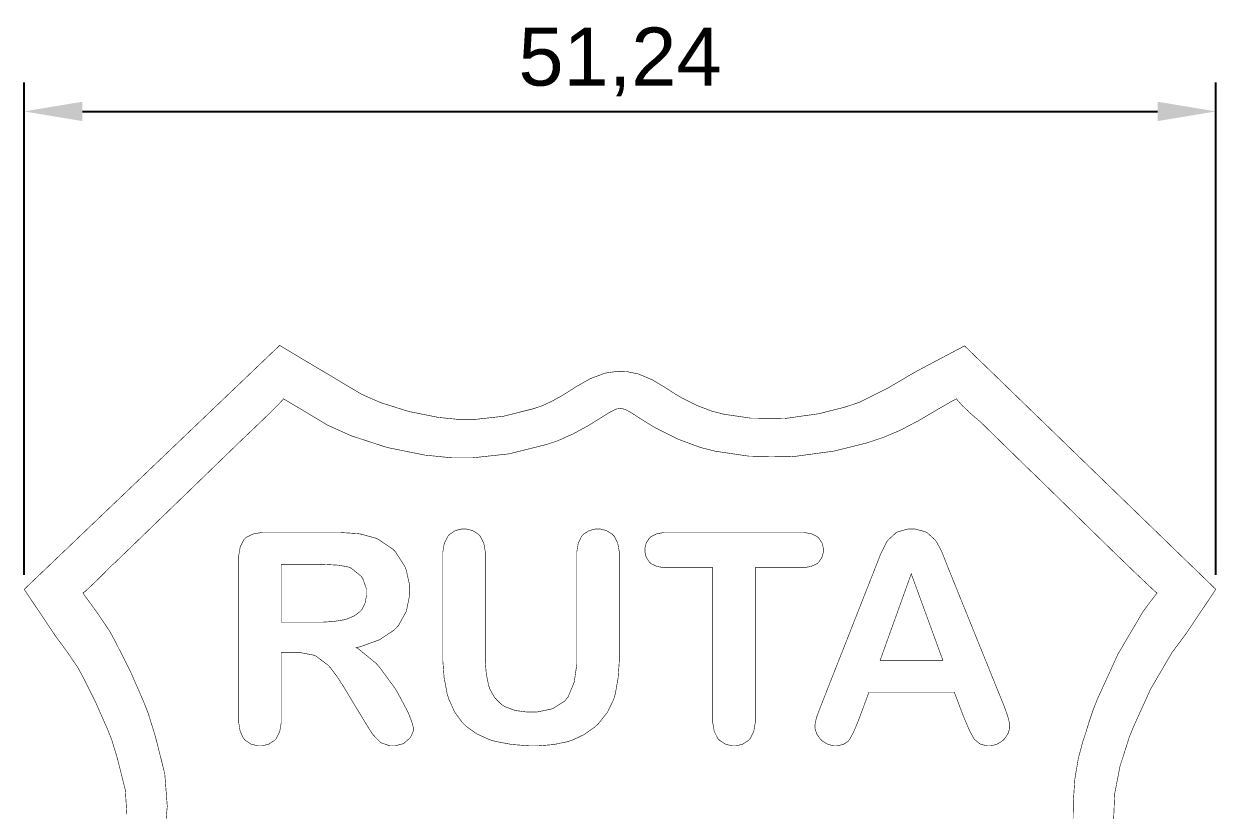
# Model space of a CAD drawing. Header units: millimetres. Extents: x -47 to 132, y -40 to 28.
# Drawn here: x -46.6 to 4.7, y -5.5 to 28.3 of the extents above; entities that cross this region are included whole.
import ezdxf

# ---------------------------------------------------------------- set-up
doc = ezdxf.new("R2010")
doc.units = ezdxf.units.MM
doc.styles.get("Standard").update_dxf_attribs({"font": 'arial.ttf'})
doc.dimstyles.new('ISO-25', dxfattribs={"dimtxt": 2.5, "dimasz": 2.5, "dimexe": 1.25, "dimexo": 0.625, "dimtad": 1, "dimtxsty": 'Standard', "dimcen": 2.5, "dimadec": 0, "dimazin": 0, "dimtfac": 1, "dimtmove": 0, "dimatfit": 3, "dimfxl": 1, "dimarcsym": 0})

# ---------------------------------------------------------------- blocks, each defined once
blk = doc.blocks.new('*D1')
at = {"color": 0, "lineweight": -2, "transparency": 16777216}
for p, q in [((-46.577, 4.609), (-46.577, 25.793)), ((4.659, 4.609), (4.659, 25.793)), ((-44.077, 24.543), (2.159, 24.543))]:
    blk.add_line(p, q, dxfattribs=at)
at = {"color": 0, "transparency": 16777216}
for points in [[(-44.077, 24.959), (-44.077, 24.126), (-46.577, 24.543)], [(2.159, 24.959), (2.159, 24.126), (4.659, 24.543)]]:
    blk.add_solid(points, dxfattribs=at)
at = {"layer": 'Defpoints', "color": 0, "transparency": 16777216}
for p in [(4.659, 24.543), (-46.577, 3.984), (4.659, 3.984)]:
    blk.add_point(p, dxfattribs=at)
at = {"color": 0, "transparency": 16777216, "insert": (-20.959, 26.67), "char_height": 2.5, "attachment_point": 5}
blk.add_mtext('51,24', dxfattribs=at)

msp = doc.modelspace()

# ---------------------------------------------------------------- linework, layer by layer
at = {"color": 0}
for points in [[(-42.165, -5.691, 0.0248, 0.0248, 0), (-42.229, -4.661, 0.0248, 0.0248, 0), (-42.31, -4.332, 0.0248, 0.0248, 0), (-42.351, -4.166, 0.0248, 0.0248, 0), (-42.564, -3.311, 0.0248, 0.0248, 0), (-42.821, -2.47, 0.0248, 0.0248, 0), (-42.884, -2.311, 0.0248, 0.0248, 0), (-42.983, -2.063, 0.0248, 0.0248, 0), (-43.5, -0.891, 0.0248, 0.0248, 0), (-44.074, 0.256, 0.0248, 0.0248, 0), (-44.201, 0.49, 0.0248, 0.0248, 0), (-44.274, 0.624, 0.0248, 0.0248, 0), (-44.732, 1.294, 0.0248, 0.0248, 0), (-45.216, 1.952, 0.0248, 0.0248, 0), (-45.302, 2.08, 0.0248, 0.0248, 0), (-46.577, 3.984, 0.0248, 0.0248, 0), (-35.595, 14.476, 0.0248, 0.0248, 0), (-32.302, 12.514, 0.0248, 0.0248, 0), (-32.055, 12.367, 0.0248, 0.0248, 0), (-31.257, 12.018, 0.0248, 0.0248, 0), (-30.034, 11.632, 0.0248, 0.0248, 0), (-28.774, 11.381, 0.0248, 0.0248, 0), (-27.906, 11.292, 0.0248, 0.0248, 0), (-27.616, 11.292, 0.0248, 0.0248, 0), (-27.208, 11.292, 0.0248, 0.0248, 0), (-25.983, 11.427, 0.0248, 0.0248, 0), (-24.687, 11.752, 0.0248, 0.0248, 0), (-24.401, 11.847, 0.0248, 0.0248, 0), (-24.324, 11.873, 0.0248, 0.0248, 0), (-23.901, 12.067, 0.0248, 0.0248, 0), (-23.492, 12.294, 0.0248, 0.0248, 0), (-23.423, 12.335, 0.0248, 0.0248, 0), (-23.271, 12.428, 0.0248, 0.0248, 0), (-22.821, 12.714, 0.0248, 0.0248, 0), (-22.231, 13.049, 0.0248, 0.0248, 0), (-21.6, 13.284, 0.0248, 0.0248, 0), (-21.054, 13.365, 0.0248, 0.0248, 0), (-20.873, 13.36, 0.0248, 0.0248, 0), (-20.698, 13.355, 0.0248, 0.0248, 0), (-20.175, 13.25, 0.0248, 0.0248, 0), (-19.577, 13, 0.0248, 0.0248, 0), (-19.018, 12.665, 0.0248, 0.0248, 0), (-18.586, 12.387, 0.0248, 0.0248, 0), (-18.438, 12.3, 0.0248, 0.0248, 0), (-18.32, 12.231, 0.0248, 0.0248, 0), (-17.672, 11.901, 0.0248, 0.0248, 0), (-16.994, 11.644, 0.0248, 0.0248, 0), (-16.86, 11.61, 0.0248, 0.0248, 0), (-16.489, 11.516, 0.0248, 0.0248, 0), (-15.346, 11.349, 0.0248, 0.0248, 0), (-13.87, 11.333, 0.0248, 0.0248, 0), (-12.405, 11.539, 0.0248, 0.0248, 0), (-11.287, 11.823, 0.0248, 0.0248, 0), (-10.924, 11.944, 0.0248, 0.0248, 0), (-10.658, 12.033, 0.0248, 0.0248, 0), (-9.417, 12.656, 0.0248, 0.0248, 0), (-8.214, 13.362, 0.0248, 0.0248, 0), (-7.968, 13.492, 0.0248, 0.0248, 0), (-6.143, 14.457, 0.0248, 0.0248, 0), (4.659, 3.984, 0.0248, 0.0248, 0), (4.659, 3.984, 0.0248, 0.0248, 0), (3.384, 2.08, 0.0248, 0.0248, 0), (3.352, 2.034, 0.0248, 0.0248, 0), (3.022, 1.595, 0.0248, 0.0248, 0), (2.989, 1.551, 0.0248, 0.0248, 0), (2.771, 1.256, 0.0248, 0.0248, 0), (1.853, -0.314, 0.0248, 0.0248, 0), (1.101, -1.972, 0.0248, 0.0248, 0), (0.966, -2.311, 0.0248, 0.0248, 0), (0.934, -2.392, 0.0248, 0.0248, 0), (0.667, -3.24, 0.0248, 0.0248, 0), (0.639, -3.324, 0.0248, 0.0248, 0), (0.547, -3.595, 0.0248, 0.0248, 0), (0.314, -4.8, 0.0248, 0.0248, 0), (0.265, -5.937, 0.0248, 0.0248, 0)], [(-1.475, -5.863, 0.0248, 0.0248, 0), (-1.463, -5.091, 0.0248, 0.0248, 0), (-1.4, -4.174, 0.0248, 0.0248, 0), (-1.248, -3.272, 0.0248, 0.0248, 0), (-1.048, -2.53, 0.0248, 0.0248, 0), (-0.967, -2.288, 0.0248, 0.0248, 0), (-0.931, -2.183, 0.0248, 0.0248, 0), (-0.783, -1.701, 0.0248, 0.0248, 0), (-0.626, -1.23, 0.0248, 0.0248, 0), (-0.587, -1.131, 0.0248, 0.0248, 0), (-0.429, -0.732, 0.0248, 0.0248, 0), (0.453, 1.198, 0.0248, 0.0248, 0), (1.532, 3.027, 0.0248, 0.0248, 0), (1.789, 3.374, 0.0248, 0.0248, 0), (1.818, 3.413, 0.0248, 0.0248, 0), (2.109, 3.794, 0.0248, 0.0248, 0), (2.134, 3.831, 0.0248, 0.0248, 0), (2.048, 3.889, 0.0248, 0.0248, 0), (1.82, 4.105, 0.0248, 0.0248, 0), (1.206, 4.686, 0.0248, 0.0248, 0), (0.389, 5.476, 0.0248, 0.0248, 0), (-0.533, 6.375, 0.0248, 0.0248, 0), (-1.462, 7.284, 0.0248, 0.0248, 0), (-2.299, 8.104, 0.0248, 0.0248, 0), (-2.947, 8.737, 0.0248, 0.0248, 0), (-3.215, 8.997, 0.0248, 0.0248, 0), (-3.307, 9.082, 0.0248, 0.0248, 0), (-3.31, 9.085, 0.0248, 0.0248, 0), (-3.372, 9.144, 0.0248, 0.0248, 0), (-3.375, 9.147, 0.0248, 0.0248, 0), (-5.401, 11.129, 0.0248, 0.0248, 0), (-5.454, 11.183, 0.0248, 0.0248, 0), (-5.687, 11.379, 0.0248, 0.0248, 0), (-5.919, 11.575, 0.0248, 0.0248, 0), (-5.971, 11.628, 0.0248, 0.0248, 0), (-6.019, 11.677, 0.0248, 0.0248, 0), (-6.248, 11.896, 0.0248, 0.0248, 0), (-6.453, 12.127, 0.0248, 0.0248, 0), (-6.488, 12.18, 0.0248, 0.0248, 0), (-6.704, 12.067, 0.0248, 0.0248, 0), (-7.336, 11.702, 0.0248, 0.0248, 0), (-8.114, 11.243, 0.0248, 0.0248, 0), (-8.929, 10.817, 0.0248, 0.0248, 0), (-9.643, 10.516, 0.0248, 0.0248, 0), (-9.887, 10.435, 0.0248, 0.0248, 0), (-10.34, 10.284, 0.0248, 0.0248, 0), (-11.733, 9.934, 0.0248, 0.0248, 0), (-13.569, 9.685, 0.0248, 0.0248, 0), (-15.421, 9.713, 0.0248, 0.0248, 0), (-16.853, 9.924, 0.0248, 0.0248, 0), (-17.318, 10.041, 0.0248, 0.0248, 0), (-17.509, 10.09, 0.0248, 0.0248, 0), (-18.469, 10.445, 0.0248, 0.0248, 0), (-19.39, 10.906, 0.0248, 0.0248, 0), (-19.561, 11.006, 0.0248, 0.0248, 0), (-19.694, 11.085, 0.0248, 0.0248, 0), (-20.086, 11.33, 0.0248, 0.0248, 0), (-20.453, 11.567, 0.0248, 0.0248, 0), (-20.715, 11.715, 0.0248, 0.0248, 0), (-20.923, 11.772, 0.0248, 0.0248, 0), (-21.131, 11.737, 0.0248, 0.0248, 0), (-21.391, 11.607, 0.0248, 0.0248, 0), (-21.754, 11.381, 0.0248, 0.0248, 0), (-22.144, 11.136, 0.0248, 0.0248, 0), (-22.274, 11.057, 0.0248, 0.0248, 0), (-22.375, 10.997, 0.0248, 0.0248, 0), (-22.987, 10.665, 0.0248, 0.0248, 0), (-23.639, 10.374, 0.0248, 0.0248, 0), (-23.757, 10.334, 0.0248, 0.0248, 0), (-24.113, 10.217, 0.0248, 0.0248, 0), (-25.732, 9.812, 0.0248, 0.0248, 0), (-27.291, 9.642, 0.0248, 0.0248, 0), (-27.81, 9.642, 0.0248, 0.0248, 0), (-28.197, 9.642, 0.0248, 0.0248, 0), (-29.357, 9.759, 0.0248, 0.0248, 0), (-30.975, 10.086, 0.0248, 0.0248, 0), (-32.518, 10.589, 0.0248, 0.0248, 0), (-33.526, 11.043, 0.0248, 0.0248, 0), (-33.839, 11.232, 0.0248, 0.0248, 0), (-35.43, 12.18, 0.0248, 0.0248, 0), (-35.456, 12.141, 0.0248, 0.0248, 0), (-35.554, 12.035, 0.0248, 0.0248, 0), (-35.78, 11.802, 0.0248, 0.0248, 0), (-36.078, 11.508, 0.0248, 0.0248, 0), (-36.416, 11.182, 0.0248, 0.0248, 0), (-36.764, 10.849, 0.0248, 0.0248, 0), (-37.09, 10.539, 0.0248, 0.0248, 0), (-37.363, 10.278, 0.0248, 0.0248, 0), (-37.506, 10.14, 0.0248, 0.0248, 0), (-37.552, 10.093, 0.0248, 0.0248, 0), (-42.677, 5.129, 0.0248, 0.0248, 0), (-42.788, 5.038, 0.0248, 0.0248, 0), (-43.363, 4.455, 0.0248, 0.0248, 0), (-43.941, 3.906, 0.0248, 0.0248, 0), (-44.052, 3.831, 0.0248, 0.0248, 0), (-44.052, 3.831, 0.0248, 0.0248, 0), (-43.953, 3.682, 0.0248, 0.0248, 0), (-43.41, 2.937, 0.0248, 0.0248, 0), (-42.893, 2.167, 0.0248, 0.0248, 0), (-42.805, 2.006, 0.0248, 0.0248, 0), (-42.649, 1.716, 0.0248, 0.0248, 0), (-42.014, 0.459, 0.0248, 0.0248, 0), (-41.452, -0.827, 0.0248, 0.0248, 0), (-41.331, -1.131, 0.0248, 0.0248, 0), (-41.256, -1.32, 0.0248, 0.0248, 0), (-40.948, -2.309, 0.0248, 0.0248, 0), (-40.692, -3.316, 0.0248, 0.0248, 0), (-40.642, -3.515, 0.0248, 0.0248, 0), (-40.533, -3.96, 0.0248, 0.0248, 0), (-40.426, -5.349, 0.0248, 0.0248, 0), (-40.593, -7.224, 0.0248, 0.0248, 0)]]:
    msp.add_lwpolyline(points, format="xyseb", dxfattribs=at)
for points in [[(-34.886, 1.261, 0.0248, 0.0248, 0), (-35.527, 1.261, 0.0248, 0.0248, 0), (-35.527, -1.634, 0.0248, 0.0248, 0), (-35.527, -1.758, 0.0248, 0.0248, 0), (-35.59, -2.13, 0.0248, 0.0248, 0), (-35.737, -2.43, 0.0248, 0.0248, 0), (-35.779, -2.476, 0.0248, 0.0248, 0), (-35.821, -2.52, 0.0248, 0.0248, 0), (-36.07, -2.679, 0.0248, 0.0248, 0), (-36.345, -2.747, 0.0248, 0.0248, 0), (-36.436, -2.747, 0.0248, 0.0248, 0), (-36.533, -2.747, 0.0248, 0.0248, 0), (-36.825, -2.676, 0.0248, 0.0248, 0), (-37.075, -2.51, 0.0248, 0.0248, 0), (-37.115, -2.463, 0.0248, 0.0248, 0), (-37.155, -2.416, 0.0248, 0.0248, 0), (-37.294, -2.114, 0.0248, 0.0248, 0), (-37.354, -1.754, 0.0248, 0.0248, 0), (-37.354, -1.634, 0.0248, 0.0248, 0), (-37.354, 5.309, 0.0248, 0.0248, 0), (-37.354, 5.437, 0.0248, 0.0248, 0), (-37.288, 5.818, 0.0248, 0.0248, 0), (-37.134, 6.12, 0.0248, 0.0248, 0), (-37.09, 6.164, 0.0248, 0.0248, 0), (-37.046, 6.208, 0.0248, 0.0248, 0), (-36.743, 6.363, 0.0248, 0.0248, 0), (-36.362, 6.429, 0.0248, 0.0248, 0), (-36.234, 6.429, 0.0248, 0.0248, 0), (-33.262, 6.429, 0.0248, 0.0248, 0), (-32.999, 6.429, 0.0248, 0.0248, 0), (-32.283, 6.385, 0.0248, 0.0248, 0), (-32.21, 6.376, 0.0248, 0.0248, 0), (-32.137, 6.368, 0.0248, 0.0248, 0), (-31.48, 6.191, 0.0248, 0.0248, 0), (-31.422, 6.164, 0.0248, 0.0248, 0), (-31.351, 6.134, 0.0248, 0.0248, 0), (-30.724, 5.709, 0.0248, 0.0248, 0), (-30.669, 5.654, 0.0248, 0.0248, 0), (-30.616, 5.598, 0.0248, 0.0248, 0), (-30.204, 4.954, 0.0248, 0.0248, 0), (-30.176, 4.881, 0.0248, 0.0248, 0), (-30.148, 4.807, 0.0248, 0.0248, 0), (-30.006, 4.161, 0.0248, 0.0248, 0), (-30.006, 3.946, 0.0248, 0.0248, 0), (-30.006, 3.719, 0.0248, 0.0248, 0), (-30.148, 3.039, 0.0248, 0.0248, 0), (-30.48, 2.433, 0.0248, 0.0248, 0), (-30.575, 2.332, 0.0248, 0.0248, 0), (-30.67, 2.232, 0.0248, 0.0248, 0), (-31.293, 1.818, 0.0248, 0.0248, 0), (-32.109, 1.52, 0.0248, 0.0248, 0), (-32.302, 1.477, 0.0248, 0.0248, 0), (-32.221, 1.434, 0.0248, 0.0248, 0), (-31.445, 0.799, 0.0248, 0.0248, 0), (-31.371, 0.715, 0.0248, 0.0248, 0), (-31.298, 0.631, 0.0248, 0.0248, 0), (-30.64, -0.264, 0.0248, 0.0248, 0), (-30.582, -0.358, 0.0248, 0.0248, 0), (-30.524, -0.453, 0.0248, 0.0248, 0), (-30.072, -1.309, 0.0248, 0.0248, 0), (-30.039, -1.386, 0.0248, 0.0248, 0), (-30.008, -1.461, 0.0248, 0.0248, 0), (-29.895, -1.772, 0.0248, 0.0248, 0), (-29.846, -1.954, 0.0248, 0.0248, 0), (-29.846, -2.016, 0.0248, 0.0248, 0), (-29.846, -2.104, 0.0248, 0.0248, 0), (-29.941, -2.339, 0.0248, 0.0248, 0), (-29.96, -2.369, 0.0248, 0.0248, 0), (-29.979, -2.398, 0.0248, 0.0248, 0), (-30.238, -2.629, 0.0248, 0.0248, 0), (-30.271, -2.646, 0.0248, 0.0248, 0), (-30.303, -2.663, 0.0248, 0.0248, 0), (-30.62, -2.747, 0.0248, 0.0248, 0), (-30.726, -2.747, 0.0248, 0.0248, 0), (-30.855, -2.747, 0.0248, 0.0248, 0), (-31.208, -2.626, 0.0248, 0.0248, 0), (-31.243, -2.602, 0.0248, 0.0248, 0), (-31.278, -2.578, 0.0248, 0.0248, 0), (-31.577, -2.273, 0.0248, 0.0248, 0), (-31.602, -2.236, 0.0248, 0.0248, 0), (-31.628, -2.2, 0.0248, 0.0248, 0), (-31.781, -1.963, 0.0248, 0.0248, 0), (-31.969, -1.656, 0.0248, 0.0248, 0), (-32.012, -1.585, 0.0248, 0.0248, 0), (-32.745, -0.367, 0.0248, 0.0248, 0), (-32.811, -0.255, 0.0248, 0.0248, 0), (-33.119, 0.222, 0.0248, 0.0248, 0), (-33.397, 0.594, 0.0248, 0.0248, 0), (-33.449, 0.652, 0.0248, 0.0248, 0), (-33.501, 0.711, 0.0248, 0.0248, 0), (-34.028, 1.111, 0.0248, 0.0248, 0), (-34.081, 1.133, 0.0248, 0.0248, 0), (-34.134, 1.154, 0.0248, 0.0248, 0), (-34.698, 1.261, 0.0248, 0.0248, 0), (-34.886, 1.261, 0.0248, 0.0248, 0)], [(-28.577, 1.135, 0.0248, 0.0248, 0), (-28.577, 5.473, 0.0248, 0.0248, 0), (-28.577, 5.594, 0.0248, 0.0248, 0), (-28.515, 5.957, 0.0248, 0.0248, 0), (-28.369, 6.257, 0.0248, 0.0248, 0), (-28.327, 6.303, 0.0248, 0.0248, 0), (-28.286, 6.349, 0.0248, 0.0248, 0), (-28.039, 6.511, 0.0248, 0.0248, 0), (-27.764, 6.58, 0.0248, 0.0248, 0), (-27.672, 6.58, 0.0248, 0.0248, 0), (-27.577, 6.58, 0.0248, 0.0248, 0), (-27.293, 6.511, 0.0248, 0.0248, 0), (-27.041, 6.349, 0.0248, 0.0248, 0), (-27, 6.303, 0.0248, 0.0248, 0), (-26.959, 6.257, 0.0248, 0.0248, 0), (-26.813, 5.957, 0.0248, 0.0248, 0), (-26.75, 5.594, 0.0248, 0.0248, 0), (-26.75, 5.473, 0.0248, 0.0248, 0), (-26.75, 1.034, 0.0248, 0.0248, 0), (-26.75, 0.861, 0.0248, 0.0248, 0), (-26.707, 0.34, 0.0248, 0.0248, 0), (-26.608, -0.145, 0.0248, 0.0248, 0), (-26.58, -0.23, 0.0248, 0.0248, 0), (-26.552, -0.314, 0.0248, 0.0248, 0), (-26.346, -0.681, 0.0248, 0.0248, 0), (-26.053, -0.971, 0.0248, 0.0248, 0), (-25.981, -1.018, 0.0248, 0.0248, 0), (-25.909, -1.064, 0.0248, 0.0248, 0), (-25.464, -1.228, 0.0248, 0.0248, 0), (-24.947, -1.298, 0.0248, 0.0248, 0), (-24.775, -1.298, 0.0248, 0.0248, 0), (-24.547, -1.298, 0.0248, 0.0248, 0), (-23.861, -1.155, 0.0248, 0.0248, 0), (-23.335, -0.823, 0.0248, 0.0248, 0), (-23.26, -0.728, 0.0248, 0.0248, 0), (-23.186, -0.633, 0.0248, 0.0248, 0), (-22.928, -0.011, 0.0248, 0.0248, 0), (-22.817, 0.746, 0.0248, 0.0248, 0), (-22.817, 0.999, 0.0248, 0.0248, 0), (-22.817, 5.473, 0.0248, 0.0248, 0), (-22.817, 5.595, 0.0248, 0.0248, 0), (-22.756, 5.961, 0.0248, 0.0248, 0), (-22.613, 6.262, 0.0248, 0.0248, 0), (-22.572, 6.307, 0.0248, 0.0248, 0), (-22.531, 6.353, 0.0248, 0.0248, 0), (-22.284, 6.512, 0.0248, 0.0248, 0), (-22.005, 6.58, 0.0248, 0.0248, 0), (-21.911, 6.58, 0.0248, 0.0248, 0), (-21.819, 6.58, 0.0248, 0.0248, 0), (-21.54, 6.512, 0.0248, 0.0248, 0), (-21.289, 6.353, 0.0248, 0.0248, 0), (-21.246, 6.307, 0.0248, 0.0248, 0), (-21.204, 6.262, 0.0248, 0.0248, 0), (-21.054, 5.961, 0.0248, 0.0248, 0), (-20.989, 5.595, 0.0248, 0.0248, 0), (-20.989, 5.473, 0.0248, 0.0248, 0), (-20.989, 1.135, 0.0248, 0.0248, 0), (-20.989, 0.893, 0.0248, 0.0248, 0), (-21.041, 0.164, 0.0248, 0.0248, 0), (-21.161, -0.513, 0.0248, 0.0248, 0), (-21.195, -0.632, 0.0248, 0.0248, 0), (-21.23, -0.75, 0.0248, 0.0248, 0), (-21.494, -1.296, 0.0248, 0.0248, 0), (-21.879, -1.786, 0.0248, 0.0248, 0), (-21.975, -1.875, 0.0248, 0.0248, 0), (-22.057, -1.951, 0.0248, 0.0248, 0), (-22.507, -2.267, 0.0248, 0.0248, 0), (-23.011, -2.504, 0.0248, 0.0248, 0), (-23.12, -2.539, 0.0248, 0.0248, 0), (-23.229, -2.574, 0.0248, 0.0248, 0), (-23.827, -2.695, 0.0248, 0.0248, 0), (-24.441, -2.747, 0.0248, 0.0248, 0), (-24.645, -2.747, 0.0248, 0.0248, 0), (-24.887, -2.747, 0.0248, 0.0248, 0), (-25.613, -2.69, 0.0248, 0.0248, 0), (-26.312, -2.559, 0.0248, 0.0248, 0), (-26.437, -2.522, 0.0248, 0.0248, 0), (-26.562, -2.485, 0.0248, 0.0248, 0), (-27.117, -2.236, 0.0248, 0.0248, 0), (-27.58, -1.905, 0.0248, 0.0248, 0), (-27.659, -1.827, 0.0248, 0.0248, 0), (-27.739, -1.748, 0.0248, 0.0248, 0), (-28.072, -1.29, 0.0248, 0.0248, 0), (-28.32, -0.743, 0.0248, 0.0248, 0), (-28.357, -0.621, 0.0248, 0.0248, 0), (-28.394, -0.499, 0.0248, 0.0248, 0), (-28.522, 0.186, 0.0248, 0.0248, 0), (-28.577, 0.899, 0.0248, 0.0248, 0), (-28.577, 1.135, 0.0248, 0.0248, 0)], [(-13.15, 4.917, 0.0248, 0.0248, 0), (-15.143, 4.917, 0.0248, 0.0248, 0), (-15.143, -1.634, 0.0248, 0.0248, 0), (-15.143, -1.757, 0.0248, 0.0248, 0), (-15.207, -2.127, 0.0248, 0.0248, 0), (-15.355, -2.428, 0.0248, 0.0248, 0), (-15.398, -2.474, 0.0248, 0.0248, 0), (-15.44, -2.519, 0.0248, 0.0248, 0), (-15.688, -2.679, 0.0248, 0.0248, 0), (-15.96, -2.747, 0.0248, 0.0248, 0), (-16.051, -2.747, 0.0248, 0.0248, 0), (-16.144, -2.747, 0.0248, 0.0248, 0), (-16.421, -2.678, 0.0248, 0.0248, 0), (-16.672, -2.516, 0.0248, 0.0248, 0), (-16.715, -2.47, 0.0248, 0.0248, 0), (-16.758, -2.423, 0.0248, 0.0248, 0), (-16.907, -2.123, 0.0248, 0.0248, 0), (-16.971, -1.755, 0.0248, 0.0248, 0), (-16.971, -1.634, 0.0248, 0.0248, 0), (-16.971, 4.917, 0.0248, 0.0248, 0), (-18.964, 4.917, 0.0248, 0.0248, 0), (-19.067, 4.917, 0.0248, 0.0248, 0), (-19.373, 4.969, 0.0248, 0.0248, 0), (-19.622, 5.088, 0.0248, 0.0248, 0), (-19.66, 5.123, 0.0248, 0.0248, 0), (-19.698, 5.157, 0.0248, 0.0248, 0), (-19.831, 5.364, 0.0248, 0.0248, 0), (-19.889, 5.594, 0.0248, 0.0248, 0), (-19.889, 5.67, 0.0248, 0.0248, 0), (-19.889, 5.749, 0.0248, 0.0248, 0), (-19.829, 5.984, 0.0248, 0.0248, 0), (-19.691, 6.191, 0.0248, 0.0248, 0), (-19.651, 6.225, 0.0248, 0.0248, 0), (-19.612, 6.259, 0.0248, 0.0248, 0), (-19.362, 6.378, 0.0248, 0.0248, 0), (-19.064, 6.429, 0.0248, 0.0248, 0), (-18.964, 6.429, 0.0248, 0.0248, 0), (-13.15, 6.429, 0.0248, 0.0248, 0), (-13.047, 6.429, 0.0248, 0.0248, 0), (-12.736, 6.377, 0.0248, 0.0248, 0), (-12.483, 6.254, 0.0248, 0.0248, 0), (-12.444, 6.219, 0.0248, 0.0248, 0), (-12.406, 6.184, 0.0248, 0.0248, 0), (-12.272, 5.977, 0.0248, 0.0248, 0), (-12.213, 5.747, 0.0248, 0.0248, 0), (-12.213, 5.67, 0.0248, 0.0248, 0), (-12.213, 5.594, 0.0248, 0.0248, 0), (-12.273, 5.364, 0.0248, 0.0248, 0), (-12.409, 5.157, 0.0248, 0.0248, 0), (-12.448, 5.123, 0.0248, 0.0248, 0), (-12.487, 5.088, 0.0248, 0.0248, 0), (-12.74, 4.969, 0.0248, 0.0248, 0), (-13.048, 4.917, 0.0248, 0.0248, 0), (-13.15, 4.917, 0.0248, 0.0248, 0)], [(-6.155, -1.573, 0.0248, 0.0248, 0), (-6.585, -0.44, 0.0248, 0.0248, 0), (-10.253, -0.44, 0.0248, 0.0248, 0), (-10.683, -1.596, 0.0248, 0.0248, 0), (-10.726, -1.708, 0.0248, 0.0248, 0), (-10.917, -2.162, 0.0248, 0.0248, 0), (-11.085, -2.47, 0.0248, 0.0248, 0), (-11.114, -2.51, 0.0248, 0.0248, 0), (-11.144, -2.549, 0.0248, 0.0248, 0), (-11.349, -2.687, 0.0248, 0.0248, 0), (-11.611, -2.747, 0.0248, 0.0248, 0), (-11.698, -2.747, 0.0248, 0.0248, 0), (-11.779, -2.747, 0.0248, 0.0248, 0), (-12.023, -2.684, 0.0248, 0.0248, 0), (-12.263, -2.537, 0.0248, 0.0248, 0), (-12.307, -2.495, 0.0248, 0.0248, 0), (-12.351, -2.453, 0.0248, 0.0248, 0), (-12.506, -2.225, 0.0248, 0.0248, 0), (-12.572, -1.999, 0.0248, 0.0248, 0), (-12.572, -1.924, 0.0248, 0.0248, 0), (-12.572, -1.828, 0.0248, 0.0248, 0), (-12.521, -1.573, 0.0248, 0.0248, 0), (-12.511, -1.541, 0.0248, 0.0248, 0), (-12.501, -1.508, 0.0248, 0.0248, 0), (-12.331, -1.051, 0.0248, 0.0248, 0), (-12.307, -0.993, 0.0248, 0.0248, 0), (-10.001, 4.864, 0.0248, 0.0248, 0), (-9.984, 4.906, 0.0248, 0.0248, 0), (-9.787, 5.41, 0.0248, 0.0248, 0), (-9.763, 5.469, 0.0248, 0.0248, 0), (-9.741, 5.528, 0.0248, 0.0248, 0), (-9.493, 6.018, 0.0248, 0.0248, 0), (-9.467, 6.057, 0.0248, 0.0248, 0), (-9.441, 6.096, 0.0248, 0.0248, 0), (-9.098, 6.411, 0.0248, 0.0248, 0), (-9.055, 6.435, 0.0248, 0.0248, 0), (-9.013, 6.459, 0.0248, 0.0248, 0), (-8.573, 6.58, 0.0248, 0.0248, 0), (-8.425, 6.58, 0.0248, 0.0248, 0), (-8.266, 6.58, 0.0248, 0.0248, 0), (-7.83, 6.459, 0.0248, 0.0248, 0), (-7.787, 6.435, 0.0248, 0.0248, 0), (-7.744, 6.411, 0.0248, 0.0248, 0), (-7.401, 6.101, 0.0248, 0.0248, 0), (-7.375, 6.063, 0.0248, 0.0248, 0), (-7.349, 6.025, 0.0248, 0.0248, 0), (-7.128, 5.617, 0.0248, 0.0248, 0), (-7.111, 5.574, 0.0248, 0.0248, 0), (-7.093, 5.53, 0.0248, 0.0248, 0), (-6.865, 4.949, 0.0248, 0.0248, 0), (-6.837, 4.877, 0.0248, 0.0248, 0), (-4.481, -0.944, 0.0248, 0.0248, 0), (-4.435, -1.055, 0.0248, 0.0248, 0), (-4.273, -1.518, 0.0248, 0.0248, 0), (-4.203, -1.812, 0.0248, 0.0248, 0), (-4.203, -1.911, 0.0248, 0.0248, 0), (-4.203, -1.985, 0.0248, 0.0248, 0), (-4.268, -2.211, 0.0248, 0.0248, 0), (-4.42, -2.443, 0.0248, 0.0248, 0), (-4.463, -2.487, 0.0248, 0.0248, 0), (-4.507, -2.53, 0.0248, 0.0248, 0), (-4.753, -2.682, 0.0248, 0.0248, 0), (-5.01, -2.747, 0.0248, 0.0248, 0), (-5.096, -2.747, 0.0248, 0.0248, 0), (-5.188, -2.747, 0.0248, 0.0248, 0), (-5.44, -2.682, 0.0248, 0.0248, 0), (-5.465, -2.669, 0.0248, 0.0248, 0), (-5.491, -2.657, 0.0248, 0.0248, 0), (-5.706, -2.484, 0.0248, 0.0248, 0), (-5.724, -2.461, 0.0248, 0.0248, 0), (-5.741, -2.439, 0.0248, 0.0248, 0), (-5.927, -2.1, 0.0248, 0.0248, 0), (-5.946, -2.056, 0.0248, 0.0248, 0), (-5.967, -2.01, 0.0248, 0.0248, 0), (-6.14, -1.607, 0.0248, 0.0248, 0), (-6.155, -1.573, 0.0248, 0.0248, 0)], [(-33.84, 5.055, 0.0248, 0.0248, 0), (-35.527, 5.055, 0.0248, 0.0248, 0), (-35.527, 2.572, 0.0248, 0.0248, 0), (-33.89, 2.572, 0.0248, 0.0248, 0), (-33.739, 2.572, 0.0248, 0.0248, 0), (-33.284, 2.6, 0.0248, 0.0248, 0), (-32.856, 2.667, 0.0248, 0.0248, 0), (-32.781, 2.685, 0.0248, 0.0248, 0), (-32.706, 2.704, 0.0248, 0.0248, 0), (-32.386, 2.84, 0.0248, 0.0248, 0), (-32.135, 3.029, 0.0248, 0.0248, 0), (-32.096, 3.074, 0.0248, 0.0248, 0), (-32.056, 3.12, 0.0248, 0.0248, 0), (-31.918, 3.4, 0.0248, 0.0248, 0), (-31.859, 3.721, 0.0248, 0.0248, 0), (-31.859, 3.828, 0.0248, 0.0248, 0), (-31.859, 3.995, 0.0248, 0.0248, 0), (-32.018, 4.445, 0.0248, 0.0248, 0), (-32.05, 4.492, 0.0248, 0.0248, 0), (-32.081, 4.54, 0.0248, 0.0248, 0), (-32.522, 4.897, 0.0248, 0.0248, 0), (-32.579, 4.921, 0.0248, 0.0248, 0), (-32.632, 4.943, 0.0248, 0.0248, 0), (-33.053, 5.022, 0.0248, 0.0248, 0), (-33.643, 5.055, 0.0248, 0.0248, 0), (-33.84, 5.055, 0.0248, 0.0248, 0)], [(-9.772, 0.934, 0.0248, 0.0248, 0), (-7.077, 0.934, 0.0248, 0.0248, 0), (-8.436, 4.652, 0.0248, 0.0248, 0), (-9.772, 0.934, 0.0248, 0.0248, 0)]]:
    msp.add_lwpolyline(points, format="xyseb", close=True, dxfattribs=at)

# ---------------------------------------------------------------- dimensions: what is measured, and where the dimension line sits
dim = msp.add_linear_dim(base=(4.659, 24.543), p1=(-46.577, 3.984), p2=(4.659, 3.984), dimstyle='ISO-25')
dim.commit()
dim.dimension.update_dxf_attribs({"geometry": '*D1', "text_midpoint": (-20.959, 26.67)})

doc.saveas('drawing.dxf')
